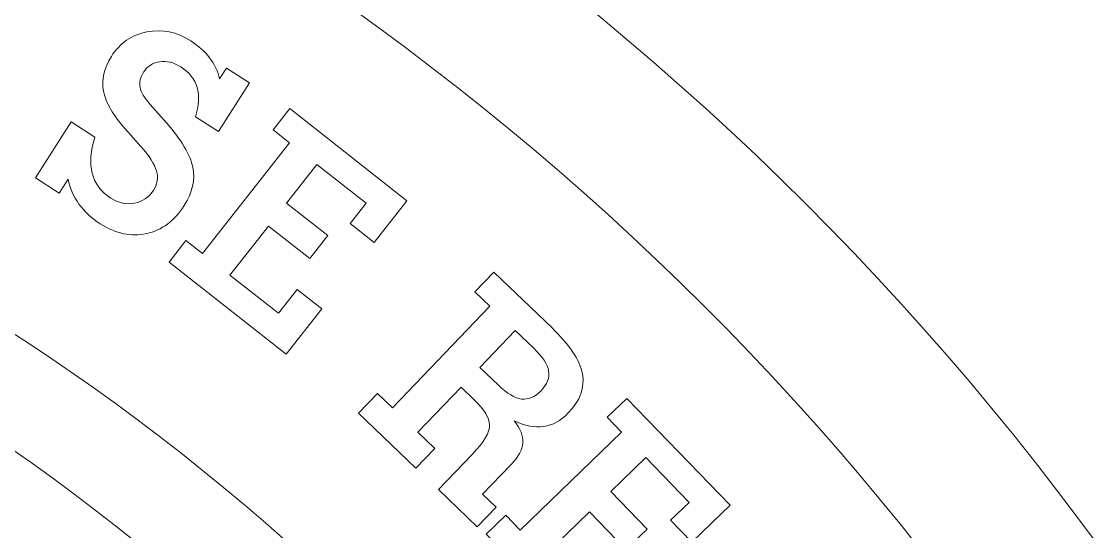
# Model space of a CAD drawing. Header units: millimetres. Extents: x -30 to 30, y -30 to 30.
# Drawn here: x 13.06 to 24.22, y 17.8 to 23.11 of the extents above; entities that cross this region are included whole.
import ezdxf

# ---------------------------------------------------------------- set-up
doc = ezdxf.new("R2010")
doc.units = ezdxf.units.MM
doc.header["$MEASUREMENT"] = 0
doc.layers.add('Camada 1', color=7, linetype='Continuous')

msp = doc.modelspace()

# ---------------------------------------------------------------- linework, layer by layer
at = {"layer": 'Camada 1', "lineweight": 9}
for points, knots in [([(0, 30), (16.5685, 30), (30, 16.5685), (30, 0), (30, 0), (30, -16.5686), (16.5685, -30), (0, -30), (0, -30), (-16.5685, -30), (-30, -16.5686), (-30, 0), (-30, 0), (-30, 16.5685), (-16.5685, 30), (0, 30)], [0, 0, 0, 0, 0.2, 0.2, 0.2, 0.2, 0.4, 0.4, 0.4, 0.4, 0.6, 0.6, 0.6, 0.6, 1, 1, 1, 1]), ([(0, 28.5), (15.7401, 28.5), (28.5, 15.7401), (28.5, 0), (28.5, 0), (28.5, -15.7401), (15.7401, -28.5), (0, -28.5), (0, -28.5), (-15.7401, -28.5), (-28.5, -15.7401), (-28.5, 0), (-28.5, 0), (-28.5, 15.7401), (-15.7401, 28.5), (0, 28.5)], [0, 0, 0, 0, 0.2, 0.2, 0.2, 0.2, 0.4, 0.4, 0.4, 0.4, 0.6, 0.6, 0.6, 0.6, 1, 1, 1, 1]), ([(0.0541, 23.6848), (13.1709, 23.6848), (23.8041, 13.0516), (23.8041, -0.0652), (23.8041, -0.0652), (23.8041, -13.182), (13.1709, -23.8152), (0.0541, -23.8152), (0.0541, -23.8152), (-13.0627, -23.8152), (-23.6959, -13.182), (-23.6959, -0.0652), (-23.6959, -0.0652), (-23.6959, 13.0516), (-13.0627, 23.6848), (0.0541, 23.6848)], [0, 0, 0, 0, 0.2, 0.2, 0.2, 0.2, 0.4, 0.4, 0.4, 0.4, 0.6, 0.6, 0.6, 0.6, 1, 1, 1, 1]), ([(13.5467, 21.4695), (13.5467, 21.4695), (13.4535, 21.3236), (13.4535, 21.3236), (13.4535, 21.3236), (13.4535, 21.3236), (13.2058, 21.4817), (13.2058, 21.4817), (13.2058, 21.4817), (13.2058, 21.4817), (13.5774, 22.0644), (13.5774, 22.0644), (13.5774, 22.0644), (13.5774, 22.0644), (13.8251, 21.9063), (13.8251, 21.9063), (13.8251, 21.9063), (13.7789, 21.762), (13.7695, 21.6365), (13.7972, 21.5287), (13.7972, 21.5287), (13.8245, 21.4208), (13.8896, 21.3345), (13.9914, 21.2696), (13.9914, 21.2696), (14.0698, 21.22), (14.151, 21.2027), (14.2363, 21.2183), (14.2363, 21.2183), (14.321, 21.234), (14.3865, 21.278), (14.4325, 21.3497), (14.4325, 21.3497), (14.4741, 21.415), (14.4852, 21.4826), (14.4653, 21.5533), (14.4653, 21.5533), (14.4458, 21.6234), (14.3911, 21.7093), (14.3021, 21.8094), (14.3021, 21.8094), (14.3021, 21.8094), (14.1429, 21.9878), (14.1429, 21.9878), (14.1429, 21.9878), (14.0137, 22.1313), (13.938, 22.2629), (13.9149, 22.3833), (13.9149, 22.3833), (13.8919, 22.5043), (13.9187, 22.6247), (13.9959, 22.7452), (13.9959, 22.7452), (14.0844, 22.8841), (14.2075, 22.9692), (14.3656, 23.0001), (14.3656, 23.0001), (14.5234, 23.031), (14.6756, 22.9998), (14.8225, 22.906), (14.8225, 22.906), (14.9013, 22.8558), (14.9665, 22.7968), (15.0179, 22.7289), (15.0179, 22.7289), (15.069, 22.6614), (15.104, 22.5888), (15.1215, 22.5107), (15.1215, 22.5107), (15.1215, 22.5107), (15.1925, 22.6223), (15.1925, 22.6223), (15.1925, 22.6223), (15.1925, 22.6223), (15.4318, 22.4694), (15.4318, 22.4694), (15.4318, 22.4694), (15.4318, 22.4694), (15.1085, 21.9628), (15.1085, 21.9628), (15.1085, 21.9628), (15.1085, 21.9628), (14.8692, 22.1156), (14.8692, 22.1156), (14.8692, 22.1156), (14.9069, 22.234), (14.9134, 22.336), (14.8878, 22.4222), (14.8878, 22.4222), (14.8627, 22.5084), (14.8061, 22.5797), (14.7184, 22.6356), (14.7184, 22.6356), (14.6443, 22.6829), (14.571, 22.7011), (14.4985, 22.6901), (14.4985, 22.6901), (14.426, 22.6795), (14.3699, 22.6426), (14.3301, 22.5802), (14.3301, 22.5802), (14.296, 22.5267), (14.2841, 22.4749), (14.2938, 22.4246), (14.2938, 22.4246), (14.3034, 22.3742), (14.3385, 22.3149), (14.3993, 22.2454), (14.3993, 22.2454), (14.3993, 22.2454), (14.5684, 22.0543), (14.5684, 22.0543), (14.5684, 22.0543), (14.7243, 21.8763), (14.8159, 21.7222), (14.8426, 21.5923), (14.8426, 21.5923), (14.8694, 21.4623), (14.8397, 21.3298), (14.7536, 21.1951), (14.7536, 21.1951), (14.6513, 21.0342), (14.5206, 20.9364), (14.3615, 20.9017), (14.3615, 20.9017), (14.2024, 20.8666), (14.0426, 20.9007), (13.8812, 21.0034), (13.8812, 21.0034), (13.7901, 21.0616), (13.7161, 21.1302), (13.6596, 21.2089), (13.6596, 21.2089), (13.603, 21.2877), (13.5652, 21.3744), (13.5467, 21.4695)], [0, 0, 0, 0, 0.0285714, 0.0285714, 0.0285714, 0.0285714, 0.0571429, 0.0571429, 0.0571429, 0.0571429, 0.0857143, 0.0857143, 0.0857143, 0.0857143, 0.1142857, 0.1142857, 0.1142857, 0.1142857, 0.1428571, 0.1428571, 0.1428571, 0.1428571, 0.1714286, 0.1714286, 0.1714286, 0.1714286, 0.2, 0.2, 0.2, 0.2, 0.2285714, 0.2285714, 0.2285714, 0.2285714, 0.2571429, 0.2571429, 0.2571429, 0.2571429, 0.2857143, 0.2857143, 0.2857143, 0.2857143, 0.3142857, 0.3142857, 0.3142857, 0.3142857, 0.3428571, 0.3428571, 0.3428571, 0.3428571, 0.3714286, 0.3714286, 0.3714286, 0.3714286, 0.4, 0.4, 0.4, 0.4, 0.4285714, 0.4285714, 0.4285714, 0.4285714, 0.4571429, 0.4571429, 0.4571429, 0.4571429, 0.4857143, 0.4857143, 0.4857143, 0.4857143, 0.5142857, 0.5142857, 0.5142857, 0.5142857, 0.5428571, 0.5428571, 0.5428571, 0.5428571, 0.5714286, 0.5714286, 0.5714286, 0.5714286, 0.6, 0.6, 0.6, 0.6, 0.6285714, 0.6285714, 0.6285714, 0.6285714, 0.6571429, 0.6571429, 0.6571429, 0.6571429, 0.6857143, 0.6857143, 0.6857143, 0.6857143, 0.7142857, 0.7142857, 0.7142857, 0.7142857, 0.7428571, 0.7428571, 0.7428571, 0.7428571, 0.7714286, 0.7714286, 0.7714286, 0.7714286, 0.8, 0.8, 0.8, 0.8, 0.8285714, 0.8285714, 0.8285714, 0.8285714, 0.8571429, 0.8571429, 0.8571429, 0.8571429, 0.8857143, 0.8857143, 0.8857143, 0.8857143, 0.9142857, 0.9142857, 0.9142857, 0.9142857, 0.9428571, 0.9428571, 0.9428571, 0.9428571, 1, 1, 1, 1]), ([(0, 22.7174), (12.5464, 22.7174), (22.7174, 12.5464), (22.7174, 0), (22.7174, 0), (22.7174, -12.5464), (12.5464, -22.7174), (0, -22.7174), (0, -22.7174), (-12.5464, -22.7174), (-22.7174, -12.5464), (-22.7174, 0), (-22.7174, 0), (-22.7174, 12.5464), (-12.5464, 22.7174), (0, 22.7174)], [0, 0, 0, 0, 0.2, 0.2, 0.2, 0.2, 0.4, 0.4, 0.4, 0.4, 0.6, 0.6, 0.6, 0.6, 1, 1, 1, 1]), ([(14.5955, 20.6061), (14.5955, 20.6061), (14.7708, 20.8288), (14.7708, 20.8288), (14.7708, 20.8288), (14.7708, 20.8288), (14.9428, 20.6937), (14.9428, 20.6937), (14.9428, 20.6937), (14.9428, 20.6937), (15.8487, 21.8459), (15.8487, 21.8459), (15.8487, 21.8459), (15.8487, 21.8459), (15.6767, 21.9811), (15.6767, 21.9811), (15.6767, 21.9811), (15.6767, 21.9811), (15.85, 22.2019), (15.85, 22.2019), (15.85, 22.2019), (15.85, 22.2019), (17.0681, 21.2442), (17.0681, 21.2442), (17.0681, 21.2442), (17.0681, 21.2442), (16.7266, 20.81), (16.7266, 20.81), (16.7266, 20.81), (16.7266, 20.81), (16.4785, 21.005), (16.4785, 21.005), (16.4785, 21.005), (16.4785, 21.005), (16.6447, 21.2165), (16.6447, 21.2165), (16.6447, 21.2165), (16.6447, 21.2165), (16.1316, 21.6197), (16.1316, 21.6197), (16.1316, 21.6197), (16.1316, 21.6197), (15.8169, 21.2193), (15.8169, 21.2193), (15.8169, 21.2193), (15.8169, 21.2193), (16.2474, 20.8812), (16.2474, 20.8812), (16.2474, 20.8812), (16.2474, 20.8812), (16.059, 20.6414), (16.059, 20.6414), (16.059, 20.6414), (16.059, 20.6414), (15.6285, 20.9797), (15.6285, 20.9797), (15.6285, 20.9797), (15.6285, 20.9797), (15.2276, 20.4694), (15.2276, 20.4694), (15.2276, 20.4694), (15.2276, 20.4694), (15.7318, 20.0732), (15.7318, 20.0732), (15.7318, 20.0732), (15.7318, 20.0732), (15.9268, 20.3213), (15.9268, 20.3213), (15.9268, 20.3213), (15.9268, 20.3213), (16.1839, 20.1192), (16.1839, 20.1192), (16.1839, 20.1192), (16.1839, 20.1192), (15.8136, 19.6483), (15.8136, 19.6483), (15.8136, 19.6483), (15.8136, 19.6483), (14.5955, 20.6061), (14.5955, 20.6061)], [0, 0, 0, 0, 0.047619, 0.047619, 0.047619, 0.047619, 0.0952381, 0.0952381, 0.0952381, 0.0952381, 0.1428571, 0.1428571, 0.1428571, 0.1428571, 0.1904762, 0.1904762, 0.1904762, 0.1904762, 0.2380952, 0.2380952, 0.2380952, 0.2380952, 0.2857143, 0.2857143, 0.2857143, 0.2857143, 0.3333333, 0.3333333, 0.3333333, 0.3333333, 0.3809524, 0.3809524, 0.3809524, 0.3809524, 0.4285714, 0.4285714, 0.4285714, 0.4285714, 0.4761905, 0.4761905, 0.4761905, 0.4761905, 0.5238095, 0.5238095, 0.5238095, 0.5238095, 0.5714286, 0.5714286, 0.5714286, 0.5714286, 0.6190476, 0.6190476, 0.6190476, 0.6190476, 0.6666667, 0.6666667, 0.6666667, 0.6666667, 0.7142857, 0.7142857, 0.7142857, 0.7142857, 0.7619048, 0.7619048, 0.7619048, 0.7619048, 0.8095238, 0.8095238, 0.8095238, 0.8095238, 0.8571429, 0.8571429, 0.8571429, 0.8571429, 0.9047619, 0.9047619, 0.9047619, 0.9047619, 1, 1, 1, 1]), ([(17.182, 18.8355), (17.182, 18.8355), (17.3586, 18.6659), (17.3586, 18.6659), (17.3586, 18.6659), (17.3586, 18.6659), (17.1624, 18.4613), (17.1624, 18.4613), (17.1624, 18.4613), (17.1624, 18.4613), (16.5653, 19.0341), (16.5653, 19.0341), (16.5653, 19.0341), (16.5653, 19.0341), (16.7614, 19.2387), (16.7614, 19.2387), (16.7614, 19.2387), (16.7614, 19.2387), (16.9184, 19.088), (16.9184, 19.088), (16.9184, 19.088), (16.9184, 19.088), (17.9319, 20.145), (17.9319, 20.145), (17.9319, 20.145), (17.9319, 20.145), (17.7749, 20.2957), (17.7749, 20.2957), (17.7749, 20.2957), (17.7749, 20.2957), (17.971, 20.5003), (17.971, 20.5003), (17.971, 20.5003), (17.971, 20.5003), (18.5767, 19.92), (18.5767, 19.92), (18.5767, 19.92), (18.7607, 19.7432), (18.8664, 19.5839), (18.8927, 19.4422), (18.8927, 19.4422), (18.9195, 19.3009), (18.8705, 19.1653), (18.7459, 19.0354), (18.7459, 19.0354), (18.6688, 18.9546), (18.5838, 18.9076), (18.491, 18.8942), (18.491, 18.8942), (18.3982, 18.8812), (18.2963, 18.9006), (18.1842, 18.9532), (18.1842, 18.9532), (18.249, 18.8719), (18.2786, 18.7959), (18.2725, 18.724), (18.2725, 18.724), (18.2668, 18.6526), (18.2258, 18.5771), (18.1495, 18.4971), (18.1495, 18.4971), (18.1495, 18.4971), (17.8549, 18.1902), (17.8549, 18.1902), (17.8549, 18.1902), (17.8549, 18.1902), (17.995, 18.0556), (17.995, 18.0556), (17.995, 18.0556), (17.995, 18.0556), (17.7989, 17.851), (17.7989, 17.851), (17.7989, 17.851), (17.7989, 17.851), (17.3952, 18.2381), (17.3952, 18.2381), (17.3952, 18.2381), (17.3952, 18.2381), (17.7496, 18.6082), (17.7496, 18.6082), (17.7496, 18.6082), (17.8708, 18.7348), (17.9304, 18.8355), (17.9276, 18.9108), (17.9276, 18.9108), (17.9248, 18.9861), (17.8713, 19.0734), (17.7671, 19.1734), (17.7671, 19.1734), (17.7671, 19.1734), (17.6312, 19.3037), (17.6312, 19.3037), (17.6312, 19.3037), (17.6312, 19.3037), (17.182, 18.8355), (17.182, 18.8355)], [0, 0, 0, 0, 0.04, 0.04, 0.04, 0.04, 0.08, 0.08, 0.08, 0.08, 0.12, 0.12, 0.12, 0.12, 0.16, 0.16, 0.16, 0.16, 0.2, 0.2, 0.2, 0.2, 0.24, 0.24, 0.24, 0.24, 0.28, 0.28, 0.28, 0.28, 0.32, 0.32, 0.32, 0.32, 0.36, 0.36, 0.36, 0.36, 0.4, 0.4, 0.4, 0.4, 0.44, 0.44, 0.44, 0.44, 0.48, 0.48, 0.48, 0.48, 0.52, 0.52, 0.52, 0.52, 0.56, 0.56, 0.56, 0.56, 0.6, 0.6, 0.6, 0.6, 0.64, 0.64, 0.64, 0.64, 0.68, 0.68, 0.68, 0.68, 0.72, 0.72, 0.72, 0.72, 0.76, 0.76, 0.76, 0.76, 0.8, 0.8, 0.8, 0.8, 0.84, 0.84, 0.84, 0.84, 0.88, 0.88, 0.88, 0.88, 0.92, 0.92, 0.92, 0.92, 1, 1, 1, 1]), ([(18.1954, 19.8925), (18.1954, 19.8925), (17.8273, 19.5084), (17.8273, 19.5084), (17.8273, 19.5084), (17.8273, 19.5084), (18.0189, 19.3245), (18.0189, 19.3245), (18.0189, 19.3245), (18.1099, 19.2369), (18.191, 19.1888), (18.261, 19.1803), (18.261, 19.1803), (18.3315, 19.1718), (18.3985, 19.2006), (18.4625, 19.267), (18.4625, 19.267), (18.5265, 19.3342), (18.5533, 19.4027), (18.5416, 19.4724), (18.5416, 19.4724), (18.5299, 19.5425), (18.4786, 19.621), (18.3871, 19.7087), (18.3871, 19.7087), (18.3871, 19.7087), (18.1954, 19.8925), (18.1954, 19.8925)], [0, 0, 0, 0, 0.125, 0.125, 0.125, 0.125, 0.25, 0.25, 0.25, 0.25, 0.375, 0.375, 0.375, 0.375, 0.5, 0.5, 0.5, 0.5, 0.625, 0.625, 0.625, 0.625, 0.75, 0.75, 0.75, 0.75, 1, 1, 1, 1]), ([(17.8925, 17.7752), (17.8925, 17.7752), (18.0957, 17.9713), (18.0957, 17.9713), (18.0957, 17.9713), (18.0957, 17.9713), (18.2458, 17.8161), (18.2458, 17.8161), (18.2458, 17.8161), (18.2458, 17.8161), (19.3003, 18.8349), (19.3003, 18.8349), (19.3003, 18.8349), (19.3003, 18.8349), (19.1508, 18.9902), (19.1508, 18.9902), (19.1508, 18.9902), (19.1508, 18.9902), (19.3544, 19.1868), (19.3544, 19.1868), (19.3544, 19.1868), (19.3544, 19.1868), (20.4283, 18.0748), (20.4283, 18.0748), (20.4283, 18.0748), (20.4283, 18.0748), (20.0303, 17.6905), (20.0303, 17.6905), (20.0303, 17.6905), (20.0303, 17.6905), (19.8097, 17.9191), (19.8097, 17.9191), (19.8097, 17.9191), (19.8097, 17.9191), (20.0017, 18.1049), (20.0017, 18.1049), (20.0017, 18.1049), (20.0017, 18.1049), (19.5519, 18.5706), (19.5519, 18.5706), (19.5519, 18.5706), (19.5519, 18.5706), (19.1879, 18.2187), (19.1879, 18.2187), (19.1879, 18.2187), (19.1879, 18.2187), (19.5651, 17.8283), (19.5651, 17.8283), (19.5651, 17.8283), (19.5651, 17.8283), (19.345, 17.6158), (19.345, 17.6158), (19.345, 17.6158), (19.345, 17.6158), (18.9678, 18.0062), (18.9678, 18.0062), (18.9678, 18.0062), (18.9678, 18.0062), (18.4993, 17.5537), (18.4993, 17.5537), (18.4993, 17.5537), (18.4993, 17.5537), (18.9414, 17.096), (18.9414, 17.096), (18.9414, 17.096), (18.9414, 17.096), (19.1701, 17.3166), (19.1701, 17.3166), (19.1701, 17.3166), (19.1701, 17.3166), (19.3981, 17.08), (19.3981, 17.08), (19.3981, 17.08), (19.3981, 17.08), (18.9663, 16.6633), (18.9663, 16.6633), (18.9663, 16.6633), (18.9663, 16.6633), (17.8925, 17.7752), (17.8925, 17.7752)], [0, 0, 0, 0, 0.047619, 0.047619, 0.047619, 0.047619, 0.0952381, 0.0952381, 0.0952381, 0.0952381, 0.1428571, 0.1428571, 0.1428571, 0.1428571, 0.1904762, 0.1904762, 0.1904762, 0.1904762, 0.2380952, 0.2380952, 0.2380952, 0.2380952, 0.2857143, 0.2857143, 0.2857143, 0.2857143, 0.3333333, 0.3333333, 0.3333333, 0.3333333, 0.3809524, 0.3809524, 0.3809524, 0.3809524, 0.4285714, 0.4285714, 0.4285714, 0.4285714, 0.4761905, 0.4761905, 0.4761905, 0.4761905, 0.5238095, 0.5238095, 0.5238095, 0.5238095, 0.5714286, 0.5714286, 0.5714286, 0.5714286, 0.6190476, 0.6190476, 0.6190476, 0.6190476, 0.6666667, 0.6666667, 0.6666667, 0.6666667, 0.7142857, 0.7142857, 0.7142857, 0.7142857, 0.7619048, 0.7619048, 0.7619048, 0.7619048, 0.8095238, 0.8095238, 0.8095238, 0.8095238, 0.8571429, 0.8571429, 0.8571429, 0.8571429, 0.9047619, 0.9047619, 0.9047619, 0.9047619, 1, 1, 1, 1])]:
    msp.add_open_spline(points, degree=3, knots=knots, dxfattribs=at)

doc.saveas('drawing.dxf')
